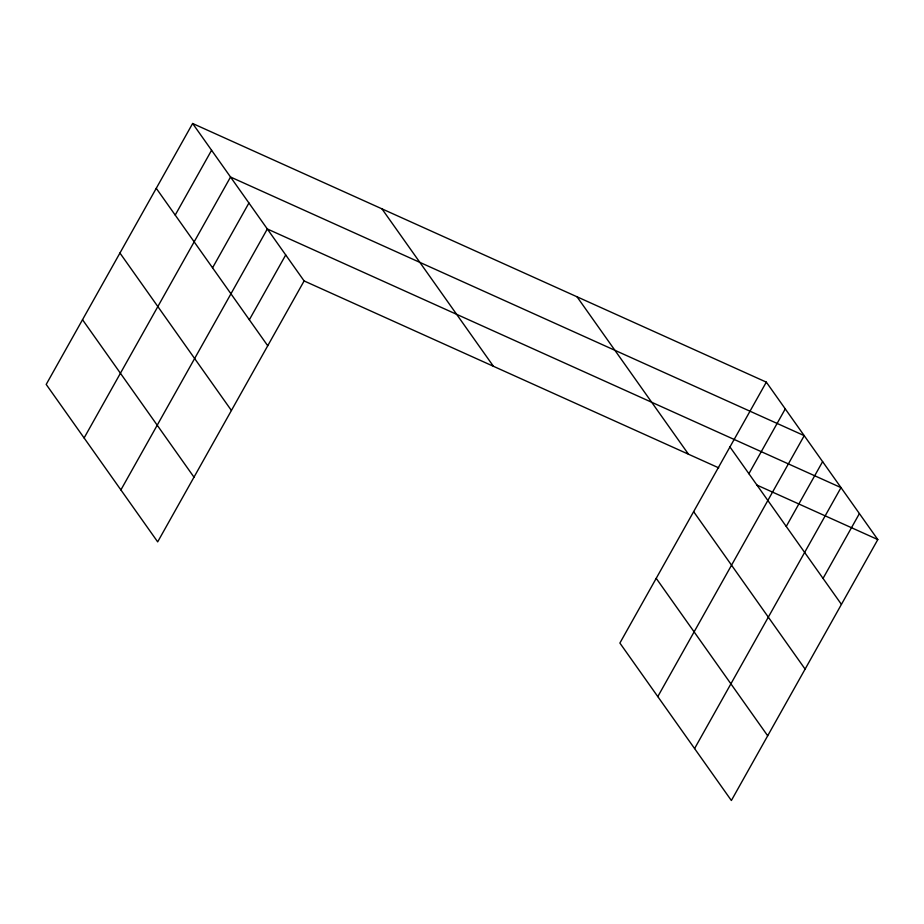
<?xml version="1.0" encoding="UTF-8"?>
<svg xmlns="http://www.w3.org/2000/svg" width="924" height="924" viewBox="0 0 924 924"><rect width="100%" height="100%" fill="white"/><g stroke="black" fill="none" stroke-linecap="round" stroke-linejoin="round"><path stroke-width="1.39" d="M192.631 123.493L46.2 384.43L157.681 541.868L304.112 280.942L192.631 123.493L766.319 382.132L877.8 539.57L731.369 800.507L619.889 643.058L766.319 382.132M175.213 215.073L211.584 150.254M84.107 437.964L230.538 177.027L804.226 435.654L657.796 696.592M212.555 267.821L248.926 203.003M120.894 489.916L267.325 228.979L841.013 487.618L694.582 748.556M249.341 319.773L285.712 254.955M748.902 473.712L785.273 408.893M786.243 526.449L822.614 461.63M823.03 578.412L859.401 513.594M304.112 280.942L718.722 467.856M756.848 485.042L877.8 539.57M729.948 446.939L841.429 604.388M577.003 296.777L688.484 454.227M693.635 511.665L805.104 669.103M656.213 578.343L767.694 735.793M381.947 208.847L493.428 366.285M156.26 188.311L267.729 345.749M119.935 253.026L231.416 410.475M82.513 319.704L193.994 477.154"/></g></svg>
